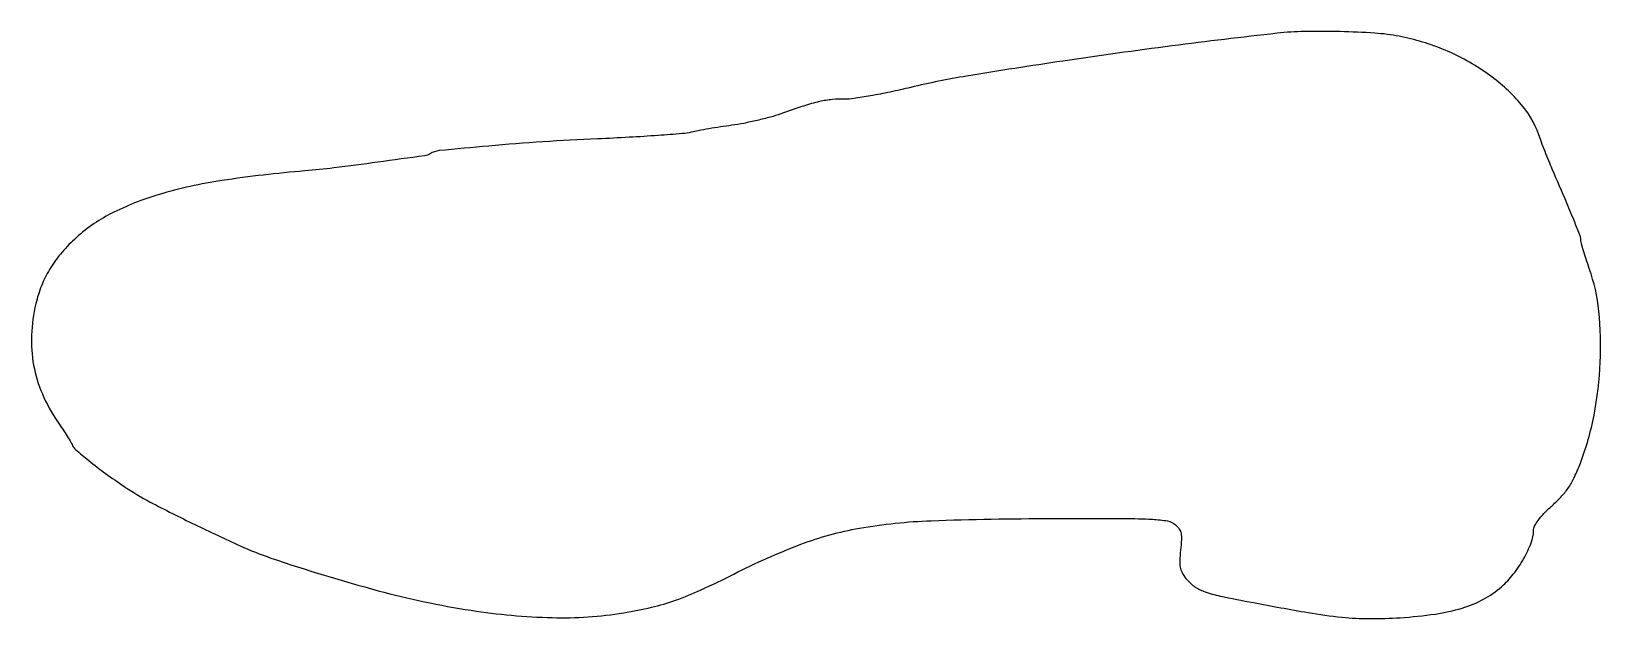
# Model space of a CAD drawing. Extents: x 0 to 465, y 1 to 175.
import ezdxf

# ---------------------------------------------------------------- set-up
doc = ezdxf.new("R2010")
doc.units = 0

msp = doc.modelspace()

# ---------------------------------------------------------------- linework, layer by layer
msp.add_lwpolyline([(369, 174.293148, 0.004856), (337.859118, 170.545345, 0.004338), (305.601564, 166.059978, 0.004084), (277.070105, 161.601659, 0.018364), (260.519826, 158.248529, -0.007146), (254.439431, 156.873961, -0.008183), (248.590199, 155.738899, -0.007492), (243.607198, 154.933096, -0.045496), (241, 154.7911, 0.035012), (237.298813, 154.667157, 0.030674), (233.480343, 154.032118, 0.021947), (228.756282, 152.724625, 0.007422), (222, 150.41991, -0.018564), (218.937462, 149.450825, -0.009695), (215.059375, 148.460796, -0.009629), (211.036637, 147.597897, -0.014524), (207.5, 147.016264, 0.004572), (204.143799, 146.532696, 0.004108), (200.675, 145.971278, 0.00412), (197.571383, 145.416411, 0.012918), (195.5, 144.972775, -0.038453), (192.857819, 144.546509, -0.002965), (185.689367, 143.992342, -0.004048), (177.119036, 143.450604, -0.003078), (167.719121, 142.990805, 0.005706), (151.541297, 142.114191, 0.005831), (135.504646, 140.873567, 0.002328), (120.865528, 139.500409, 0.114342), (118.114495, 138.570762, -0.103962), (116.527445, 137.99792, -0.000768), (102.628228, 136.072121, -0.003199), (89.666522, 134.380934, -0.010251), (81, 133.486487, 0.01651), (56.485332, 130.645889, 0.035169), (37.867194, 126.508202, 0.045721), (23.636896, 120.818265, 0.070182), (12.789309, 113.206154, 0.030793), (8.655393, 108.832335, 0.038887), (5.431304, 104.296182, 0.04022), (3.031161, 99.449069, 0.03707), (1.3605, 94.147448, 0.047277), (0.073213, 84.788028, 0.056207), (0.69748, 75.896992, 0.056336), (3.283519, 67.384891, 0.047835), (7.815619, 59.149623, -0.004016), (9.322068, 56.902904, -0.005267), (10.65962, 54.825713, -0.003916), (11.746382, 53.067888, -0.048977), (12.084945, 52.363444, 0.127811), (13.094629, 50.901388, 0.008399), (17.066726, 47.587047, 0.011897), (21.967598, 43.824274, 0.009079), (27.5, 39.934212, 0.028262), (35.236609, 35.315941, 0.007017), (48.411024, 28.66316, 0.007256), (61.873906, 22.340296, 0.023862), (71, 18.728515, 0.016552), (102.768559, 9.039196, 0.027153), (130.271658, 3.21616, 0.032039), (154.310238, 1.039726, 0.046845), (175.5, 2.469753, 0.01835), (183.73145, 4.118671, 0.026235), (190.873571, 6.225542, 0.022894), (198.436525, 9.291039, 0.01018), (208.120508, 13.983654, -0.026956), (228.000976, 22.806741, -0.047663), (245.289937, 27.564424, -0.034601), (266.598522, 29.790933, -0.008314), (302.145014, 30.4418, -0.001005), (323.784264, 30.434665, -0.012137), (332.103671, 30.213211, -0.030703), (336.595553, 29.706762, -0.141407), (338.924152, 28.568643, -0.057983), (340.039061, 27.295914, -0.10163), (340.583533, 26.011681, -0.064791), (340.706084, 24.239145, -0.012896), (340.432225, 21.068643, 0.015272), (340.175534, 17.922669, 0.059944), (340.309291, 15.98367, 0.079394), (340.875334, 14.41879, 0.040615), (342.03441, 12.67532, 0.069481), (344.447981, 10.362172, 0.070087), (347.39607, 8.806801, 0.034538), (352.143992, 7.459592, 0.005015), (362, 5.488331, 0.004289), (378.201933, 2.560259, 0.017011), (388.222067, 1.187044, 0.024366), (396.387837, 0.750115, 0.017616), (405.5, 1.028062, 0.018757), (415.902432, 2.105742, 0.039069), (423.853665, 3.874091, 0.048949), (430.170275, 6.505746, 0.057366), (435.497603, 10.206805, 0.047053), (438.976827, 13.904465, 0.03574), (442.072774, 18.533509, 0.036596), (444.291434, 23.187234, 0.092154), (444.990231, 26.861843, -0.117799), (445.315656, 28.199444, -0.041582), (446.364448, 29.886176, -0.032071), (448.063001, 31.888409, -0.015404), (450.47671, 34.23993, 0.020678), (453.413215, 37.161762, 0.040174), (455.456519, 39.760844, 0.03826), (457.11885, 42.736478, 0.017034), (458.864577, 46.878087, 0.04402), (462.893631, 61.056898, 0.035785), (464.743475, 76.74951, 0.036763), (464.322942, 91.930816, 0.059569), (461.506168, 104.516244, -0.005277), (460.560947, 107.288214, -0.006924), (459.759784, 109.83991, -0.005215), (459.142564, 111.986772, -0.063507), (459.021092, 112.832387, 0.085664), (458.753419, 114.249081, 0.005792), (457.265078, 118.09507, 0.00533), (454.854833, 123.934014, 0.001145), (450.546313, 134, -0.004681), (449.51782, 136.450622, -0.003125), (448.384038, 139.274884, -0.003146), (447.31897, 142.027329, -0.00617), (446.512158, 144.233646, 0.096579), (440.964342, 153.684934, 0.058354), (431.264651, 162.380394, 0.053869), (418.831495, 169.280412, 0.052946), (405.139532, 173.414382, 0.030102), (398.005501, 174.327086, 0.010688), (387.726337, 174.797025, 0.010896), (377.191158, 174.823577, 0.022702)], format="xyb", close=True)

doc.saveas('drawing.dxf')
